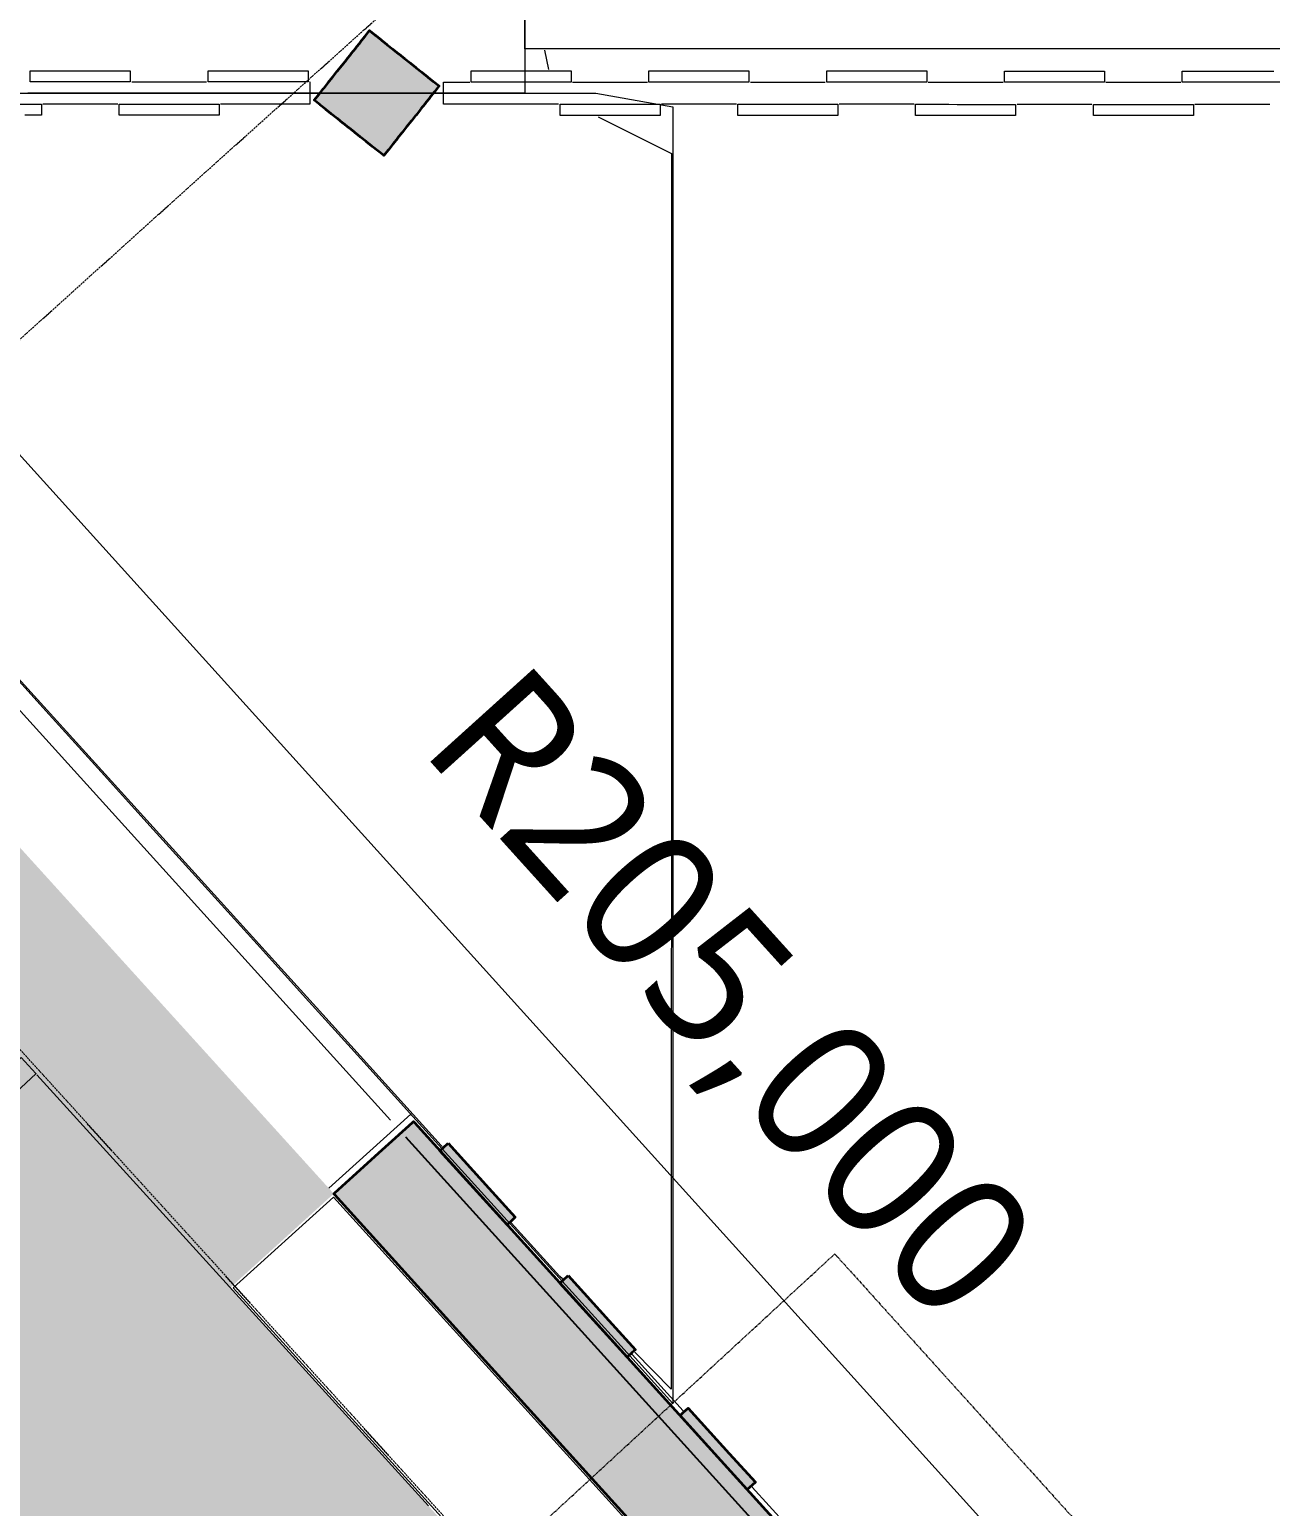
# Model space of a CAD drawing. Header units: millimetres. Extents: x -31757 to 121236, y -27283 to 63658.
# Drawn here: x 65510 to 67185, y 53996 to 55990 of the extents above; entities that cross this region are included whole.
import ezdxf

# ---------------------------------------------------------------- set-up
doc = ezdxf.new("R2010")
doc.units = ezdxf.units.MM
doc.linetypes.add('DASHDOT', pattern=[3.556, 2.54, -0.508, 0, -0.508])
doc.linetypes.add('PHANTOM', pattern=[6.35, 3.175, -0.635, 0.635, -0.635, 0.635, -0.635])
for name, color, linetype, lineweight in [('01_切断（構造・壁）', 7, 'Continuous', 35), ('06_部屋の色', 8, 'Continuous', 0), ('07_切断（建具）', 7, 'Continuous', 18), ('10_見えがかり', 7, 'Continuous', 13), ('11_見えがかり（家具）', 8, 'Continuous', 9), ('20_上部（屋根の外形・梁）', 8, 'PHANTOM', 9), ('30_敷地・外構', 8, 'Continuous', 9), ('40_通り芯', 1, 'DASHDOT', 9), ('50_寸法', 3, 'Continuous', 9)]:
    doc.layers.add(name, color=color, linetype=linetype, lineweight=lineweight)
doc.styles.add('JP', font='NotoSansCJKjp-Regular.otf')

msp = doc.modelspace()

# ---------------------------------------------------------------- hatches: boundary and pattern name
at = {"layer": '01_切断（構造・壁）'}
for points in [[(65901.7, 55888.2), (65901.3, 55888.6), (65893.9, 55894.5), (65894.2, 55894.9), (65900.1, 55902.3), (65900.5, 55902.7), (65906.4, 55910.1), (65906.7, 55910.5), (65912.6, 55917.9), (65912.9, 55918.3), (65918.8, 55925.8), (65919.1, 55926.2), (65925, 55933.6), (65925.4, 55934), (65931.3, 55941.4), (65931.6, 55941.8), (65937.5, 55949.2), (65937.8, 55949.7), (65943.7, 55957.1), (65944, 55957.5), (65949.9, 55964.9), (65950.3, 55965.3), (65956.2, 55972.7), (65956.5, 55973.1), (65962.4, 55980.5), (65962.7, 55981), (65968.6, 55988.4), (65969, 55988), (65976.4, 55982.1), (65976.9, 55981.8), (65984.3, 55975.9), (65984.7, 55975.6), (65992.1, 55969.7), (65992.5, 55969.4), (65999.9, 55963.5), (66000.3, 55963.1), (66007.8, 55957.2), (66008.2, 55956.9), (66015.6, 55951), (66016, 55950.7), (66023.4, 55944.8), (66023.8, 55944.5), (66031.2, 55938.6), (66031.6, 55938.2), (66039.1, 55932.3), (66039.5, 55932), (66046.9, 55926.1), (66047.3, 55925.8), (66054.7, 55919.9), (66055.1, 55919.6), (66062.5, 55913.7), (66062.2, 55913.3), (66056.3, 55905.8), (66056, 55905.4), (66050.1, 55898), (66049.8, 55897.6), (66043.9, 55890.2), (66043.5, 55889.8), (66037.6, 55882.4), (66037.3, 55882), (66031.4, 55874.5), (66031.1, 55874.1), (66025.2, 55866.7), (66024.9, 55866.3), (66019, 55858.9), (66018.6, 55858.5), (66012.7, 55851.1), (66012.4, 55850.6), (66006.5, 55843.2), (66006.2, 55842.8), (66000.3, 55835.4), (66000, 55835), (65994.1, 55827.6), (65993.7, 55827.2), (65987.8, 55819.8), (65987.4, 55820.1), (65980, 55826), (65979.6, 55826.3), (65972.2, 55832.2), (65971.8, 55832.5), (65964.4, 55838.4), (65963.9, 55838.8), (65956.5, 55844.7), (65956.1, 55845), (65948.7, 55850.9), (65948.3, 55851.2), (65940.9, 55857.1), (65940.5, 55857.4), (65933.1, 55863.3), (65932.6, 55863.7), (65925.2, 55869.6), (65924.8, 55869.9), (65917.4, 55875.8), (65917, 55876.1), (65909.6, 55882), (65909.2, 55882.3)], [(70565, 49510.1), (73320.2, 46470.6), (73321.4, 46469.1), (73321.4, 46469.1), (73321.4, 46469.1), (73320.1, 46467.8), (73308.5, 46457.3), (73267.7, 46420.3), (73215.3, 46372.8), (73213.8, 46371.6), (73212.5, 46373), (70457.2, 49412.7), (68151, 51956.8), (66058.9, 54264.9), (65921.6, 54416.4), (65920.4, 54417.8), (65920.4, 54417.8), (65920.4, 54417.8), (65921.7, 54419.1), (65946.3, 54441.4), (65985.6, 54477), (65985.7, 54477.2), (66026.5, 54514.1), (66026.5, 54514.1), (66026.5, 54514.1), (66027.9, 54515.3), (66027.9, 54515.3), (66027.9, 54515.3), (66029.2, 54514), (66769.2, 53697.6), (70454.3, 49632.2), (70540, 49537.6), (70564.8, 49510.3), (70564.8, 49510.3)], [(66074.7, 54486.1), (66129.7, 54425.4), (66165.4, 54386.1), (66161, 54382.1), (66154.3, 54376), (66118.6, 54415.4), (66063.6, 54476), (66068, 54480)], [(66236.8, 54307.3), (66291.6, 54246.8), (66327.5, 54207.3), (66323.1, 54203.3), (66316.4, 54197.2), (66280.5, 54236.7), (66225.7, 54297.2), (66230.1, 54301.2)], [(66454.3, 54067.3), (66489.6, 54028.5), (66485.2, 54024.5), (66478.4, 54018.4), (66443.2, 54057.3), (66387.8, 54118.4), (66392.1, 54122.3), (66398.9, 54128.5)]]:
    msp.add_hatch(color=7, dxfattribs=at).paths.add_polyline_path(points)
at = {"layer": '06_部屋の色', "true_color": 0xe9dfcf}
h = msp.add_hatch(color=8, dxfattribs=at)
h.paths.add_polyline_path([(41967, 30769.9), (42314.6, 31207.1), (42442.1, 31367.5), (42919.4, 31963.3), (43398.9, 32557.4), (43880.6, 33149.6), (44200.1, 33539.4), (44364.6, 33740.1), (44850.7, 34328.8), (45339, 34915.7), (45829.5, 35500.7), (46124.6, 35850), (46124.6, 35850), (46187.5, 35924.5), (46189.4, 35922.9), (47685.5, 37666.6), (47984.4, 38015), (47986, 38016.8), (48081.6, 38128.3), (48082, 38128.8), (48082, 38128.8), (48096.8, 38145.5), (48132, 38185.3), (48163.8, 38221.3), (48181.6, 38241.4), (49656.3, 39910.2), (49971.3, 40266.5), (49972.9, 40268.4), (50069.9, 40378.2), (50070.1, 40378.4), (50070.1, 40378.4), (50070.1, 40378.4), (50070.1, 40378.4), (50080.6, 40389.9), (50127.9, 40441.9), (50171.4, 40489.7), (51670.7, 42137.1), (51990.9, 42488.8), (51992.5, 42490.6), (52091.3, 42599.2), (52092, 42599.9), (52107, 42615.9), (52194.3, 42709), (52632.9, 43177), (52741.3, 43292.6), (52764.2, 43317.1), (54144.9, 44790.2), (54145, 44790.3), (54145, 44790.3), (54145, 44790.3), (56061.8, 46776.3), (56226.3, 46946.8), (56230.2, 46950.8), (56618.9, 47342), (56654.5, 47377.8), (56650.6, 47381.6), (57157.8, 47894.8), (57696.5, 48435.7), (58061.1, 48798.7), (58063.8, 48795.9), (58320.8, 49054.5), (58346.9, 49080.8), (58347.1, 49080.9), (60377.4, 51065), (60490.8, 51175.8), (60494.6, 51179.5), (60494.6, 51179.5), (60494.6, 51179.5), (60613.4, 51292.3), (60817.3, 51485.7), (60930.2, 51592.9), (60928.6, 51594.6), (61146.4, 51801.3), (61148, 51799.6), (61657.7, 52283.3), (61656.1, 52285), (62561.4, 53144.2), (62563, 53142.5), (62607.4, 53184.6), (62933.8, 52835.9), (62999, 52897.7), (62999, 52897.7), (62999, 52897.7), (62999, 52897.7), (63065.1, 52958.6), (62739, 53307.7), (62783.8, 53349), (62782.2, 53350.7), (64436.6, 54875.3), (64438.2, 54873.6), (64814.7, 55220.6), (64813.1, 55222.3), (64879.7, 55283), (66089.8, 53950.5), (65530.5, 53440.7), (64973.1, 52928.8), (64417.6, 52414.9), (63901.5, 51933.8), (63312.5, 51380.9), (62762.8, 50860.8), (62215, 50338.6), (61741.6, 49884), (61125.3, 49288.2), (60583.5, 48760), (60043.5, 48229.8), (59613.5, 47804.2), (58969.6, 47163.3), (58435.6, 46627), (57903.7, 46088.8), (57514.5, 45692.1), (57514.5, 45692.1), (57373.7, 45548.6), (56845.7, 45006.5), (56319.8, 44462.4), (55795.9, 43916.3), (55448, 43550.9), (55448, 43550.9), (55274, 43368.3), (54754.2, 42818.3), (54236.4, 42266.4), (53720.7, 41712.6), (53416.5, 41383.5), (53207, 41156.9), (52695.5, 40599.3), (52186, 40039.7), (51678.5, 39478.3), (51412.1, 39181.3), (51173.2, 38915), (50670, 38349.8), (50168.8, 37782.8), (49669.8, 37213.9), (49441.5, 36951.6), (49172.9, 36643.1), (48678.2, 36070.5), (48185.5, 35496.1), (47695.1, 34919.8), (47499.2, 34687.9), (47206.7, 34341.7), (46720.5, 33761.8), (46236.5, 33180.1), (45754.6, 32596.6), (45594.7, 32401.5), (45274.9, 32011.3), (44797.4, 31424.2), (44322.1, 30835.3), (43849, 30244.7), (43725.8, 30089.7), (43378.1, 29652.3), (43230, 29464.6), (42762.1, 29834.3), (42719.6, 29861.2), (42671.4, 29880.8), (42618.5, 29894.4), (42561.8, 29903), (42502.3, 29908.1), (42440.8, 29910.8), (42316.3, 29914), (42255.1, 29917.1), (42191.6, 29917.1), (42122.8, 29910.5), (42050.8, 29899.7), (41904.4, 29875.1), (41833.8, 29866.1), (41767.4, 29862.5), (41707.2, 29866.6), (41654.9, 29881), (41607.5, 29901.7), (41560.8, 29923.2), (41515.3, 29946.1), (41471, 29970.7), (41428.5, 29997.5), (41387.9, 30026.5), (40498.9, 28893.5), (41023.5, 29569.3), (41494.1, 30170.5)])
h.paths.add_polyline_path([(46390.4, 35759.4), (46284.4, 35849), (46279.2, 35843), (46218.2, 35770.8), (46335.8, 35671.4), (46341.8, 35678.4), (46402, 35749.6)], flags=0)
for points in [[(65215.7, 54912.8), (65356.2, 55040.3), (65920.3, 54417.9), (65780.4, 54290.9)], [(65518, 54580.1), (74066.1, 45167.3), (73035.6, 44217.5), (73059.3, 44191.8), (72028.9, 43242.2), (72005, 43267.7), (68750.7, 46747.5), (68802.2, 46797.3), (68871, 46876.4), (68932.6, 46961.2), (68986.6, 47051.1), (69032.6, 47145.3), (69070.2, 47243.1), (69099, 47343.9), (69119, 47446.8), (69130, 47551.1), (69131.8, 47655.9), (69124.5, 47760.5), (69108.1, 47864), (69082.8, 47965.7), (69048.6, 48064.8), (69006, 48160.6), (68955.2, 48252.3), (68896.6, 48339.2), (68830.6, 48420.7), (68757.8, 48496.1), (68678.6, 48564.8), (68593.8, 48626.5), (68504, 48680.4), (68409.8, 48726.4), (68311.9, 48764), (68211.1, 48792.9), (68108.2, 48812.9), (68004, 48823.8), (67899.1, 48825.7), (67794.6, 48818.3), (67691, 48801.9), (67589.3, 48776.6), (67490.2, 48742.5), (67394.4, 48699.8), (67302.7, 48649), (67215.8, 48590.4), (67134.4, 48524.4), (67110.5, 48501.4), (63320, 52554.5)], [(65531.7, 54564.9), (65553.8, 54585), (65802.5, 54311), (65780.4, 54290.9)]]:
    msp.add_hatch(color=8, dxfattribs=at).paths.add_polyline_path(points)

# ---------------------------------------------------------------- linework, layer by layer
at = {"layer": '01_切断（構造・壁）'}
for points in [[(65901.7, 55888.2), (65901.3, 55888.6), (65893.9, 55894.5), (65894.2, 55894.9), (65900.1, 55902.3), (65900.5, 55902.7), (65906.4, 55910.1), (65906.7, 55910.5), (65912.6, 55917.9), (65912.9, 55918.3), (65918.8, 55925.8), (65919.1, 55926.2), (65925, 55933.6), (65925.4, 55934), (65931.3, 55941.4), (65931.6, 55941.8), (65937.5, 55949.2), (65937.8, 55949.7), (65943.7, 55957.1), (65944, 55957.5), (65949.9, 55964.9), (65950.3, 55965.3), (65956.2, 55972.7), (65956.5, 55973.1), (65962.4, 55980.5), (65962.7, 55981), (65968.6, 55988.4), (65969, 55988), (65976.4, 55982.1), (65976.9, 55981.8), (65984.3, 55975.9), (65984.7, 55975.6), (65992.1, 55969.7), (65992.5, 55969.4), (65999.9, 55963.5), (66000.3, 55963.1), (66007.8, 55957.2), (66008.2, 55956.9), (66015.6, 55951), (66016, 55950.7), (66023.4, 55944.8), (66023.8, 55944.5), (66031.2, 55938.6), (66031.6, 55938.2), (66039.1, 55932.3), (66039.5, 55932), (66046.9, 55926.1), (66047.3, 55925.8), (66054.7, 55919.9), (66055.1, 55919.6), (66062.5, 55913.7), (66062.2, 55913.3), (66056.3, 55905.8), (66056, 55905.4), (66050.1, 55898), (66049.8, 55897.6), (66043.9, 55890.2), (66043.5, 55889.8), (66037.6, 55882.4), (66037.3, 55882), (66031.4, 55874.5), (66031.1, 55874.1), (66025.2, 55866.7), (66024.9, 55866.3), (66019, 55858.9), (66018.6, 55858.5), (66012.7, 55851.1), (66012.4, 55850.6), (66006.5, 55843.2), (66006.2, 55842.8), (66000.3, 55835.4), (66000, 55835), (65994.1, 55827.6), (65993.7, 55827.2), (65987.8, 55819.8), (65987.4, 55820.1), (65980, 55826), (65979.6, 55826.3), (65972.2, 55832.2), (65971.8, 55832.5), (65964.4, 55838.4), (65963.9, 55838.8), (65956.5, 55844.7), (65956.1, 55845), (65948.7, 55850.9), (65948.3, 55851.2), (65940.9, 55857.1), (65940.5, 55857.4), (65933.1, 55863.3), (65932.6, 55863.7), (65925.2, 55869.6), (65924.8, 55869.9), (65917.4, 55875.8), (65917, 55876.1), (65909.6, 55882), (65909.2, 55882.3), (65901.7, 55888.2)], [(68151, 51956.8), (66058.9, 54264.9), (65921.6, 54416.4), (65920.4, 54417.8), (65920.4, 54417.8), (65920.4, 54417.8), (65921.7, 54419.1), (65946.3, 54441.4), (65985.6, 54477), (65985.7, 54477.2), (66026.5, 54514.1), (66026.5, 54514.1), (66026.5, 54514.1), (66027.9, 54515.3), (66027.9, 54515.3), (66027.9, 54515.3), (66029.2, 54514), (66769.2, 53697.6), (70454.3, 49632.2)], [(66074.7, 54486.1), (66129.7, 54425.4), (66165.4, 54386.1), (66161, 54382.1), (66154.3, 54376), (66118.6, 54415.4), (66063.6, 54476), (66068, 54480), (66074.7, 54486.1)], [(66236.8, 54307.3), (66291.6, 54246.8), (66327.5, 54207.3), (66323.1, 54203.3), (66316.4, 54197.2), (66280.5, 54236.7), (66225.7, 54297.2), (66230.1, 54301.2), (66236.8, 54307.3)], [(66454.3, 54067.3), (66489.6, 54028.5), (66485.2, 54024.5), (66478.4, 54018.4), (66443.2, 54057.3), (66387.8, 54118.4), (66392.1, 54122.3), (66398.9, 54128.5), (66454.3, 54067.3)]]:
    msp.add_lwpolyline(points, dxfattribs=at)
at = {"layer": '07_切断（建具）'}
for points in [[(65462.7, 55107.1), (65997, 54517)], [(65913.6, 54425.3), (66024.2, 54525.5)]]:
    msp.add_lwpolyline(points, dxfattribs=at)
at = {"layer": '10_見えがかり'}
for points in [[(67369.9, 55963.9), (67131.6, 55963.9), (66654.9, 55964), (66178.2, 55964), (66178.2, 56042.4), (66178.3, 56120.7), (66178.3, 56199), (66178.3, 56277.4), (66178.3, 56355.7)], [(66204.8, 55962), (66210.2, 55936)], [(65510.6, 55926.6), (65510.6, 55927.9), (65510.6, 55929.1), (65510.6, 55930.4), (65510.6, 55932.9), (65510.6, 55934.1), (65533.1, 55934.1), (65544.4, 55934.1), (65555.6, 55934.1), (65566.9, 55934.1), (65578.1, 55934.1), (65589.4, 55934.1), (65611.9, 55934.1), (65623.1, 55934.1), (65634.4, 55934.1), (65645.6, 55934.1), (65645.6, 55932.9), (65645.6, 55931.6), (65645.6, 55930.4), (65645.6, 55929.1), (65645.6, 55927.9), (65645.6, 55926.6), (65645.6, 55925.4), (65645.6, 55924.1), (65645.6, 55922.9), (65645.6, 55921.6), (65645.6, 55920.4), (65645.6, 55919.1), (65634.4, 55919.1), (65623.1, 55919.1), (65611.9, 55919.1), (65600.6, 55919.1), (65578.1, 55919.1), (65566.9, 55919.1), (65555.6, 55919.1), (65544.4, 55919.1), (65533.1, 55919.1), (65521.9, 55919.1), (65510.6, 55919.1), (65510.6, 55921.6), (65510.6, 55922.9), (65510.6, 55924.1), (65510.6, 55925.4), (65510.6, 55926.6)], [(65750.6, 55919.1), (65750.6, 55921.6), (65750.6, 55922.8), (65750.6, 55924.1), (65750.6, 55925.3), (65750.6, 55926.6), (65750.6, 55929.1), (65750.6, 55930.3), (65750.6, 55931.6), (65750.6, 55932.8), (65750.6, 55934.1), (65761.9, 55934.1), (65773.1, 55934.1), (65784.4, 55934.1), (65795.6, 55934.1), (65806.9, 55934.1), (65818.1, 55934.1), (65829.4, 55934.1), (65840.6, 55934.1), (65851.9, 55934.1), (65863.1, 55934.1), (65874.4, 55934.1), (65885.6, 55934.1), (65885.6, 55932.8), (65885.6, 55931.6), (65885.6, 55930.3), (65885.6, 55929.1), (65885.6, 55926.6), (65885.6, 55924.1), (65885.6, 55922.8), (65885.6, 55921.6), (65885.6, 55920.3), (65885.6, 55919.1), (65874.4, 55919.1), (65863.1, 55919.1), (65851.9, 55919.1), (65840.6, 55919.1), (65829.4, 55919.1), (65818.1, 55919.1), (65806.9, 55919.1), (65795.6, 55919.1), (65784.4, 55919.1), (65773.1, 55919.1), (65761.9, 55919.1), (65750.6, 55919.1)], [(66105.8, 55927.8), (66105.8, 55929), (66105.8, 55930.3), (66105.8, 55932.8), (66105.8, 55934), (66117.1, 55934), (66128.3, 55934), (66139.6, 55934), (66150.8, 55934), (66162.1, 55934), (66173.3, 55934), (66207.1, 55934), (66218.3, 55934), (66229.6, 55934), (66240.8, 55934), (66240.8, 55932.8), (66240.8, 55931.5), (66240.8, 55930.3), (66240.8, 55927.8), (66240.8, 55925.3), (66240.8, 55924), (66240.8, 55922.8), (66240.8, 55920.3), (66240.8, 55919), (66218.3, 55919), (66207.1, 55919), (66195.8, 55919), (66184.6, 55919), (66162.1, 55919), (66150.8, 55919), (66139.6, 55919), (66128.3, 55919), (66117.1, 55919), (66105.8, 55919), (66105.8, 55920.3), (66105.8, 55921.5), (66105.8, 55922.8), (66105.8, 55924), (66105.8, 55925.3), (66105.8, 55927.8)], [(66345.8, 55926.5), (66345.8, 55927.8), (66345.8, 55929), (66345.8, 55930.3), (66345.8, 55931.5), (66345.8, 55932.8), (66345.8, 55934), (66357.1, 55934), (66368.3, 55934), (66379.6, 55934), (66424.6, 55934), (66435.8, 55934), (66447.1, 55934), (66458.3, 55934), (66469.6, 55934), (66480.8, 55934), (66480.8, 55932.7), (66480.8, 55930.2), (66480.8, 55929), (66480.8, 55927.7), (66480.8, 55926.5), (66480.8, 55924), (66480.8, 55921.5), (66480.8, 55920.2), (66480.8, 55919), (66469.6, 55919), (66458.3, 55919), (66447.1, 55919), (66435.8, 55919), (66413.3, 55919), (66402.1, 55919), (66368.3, 55919), (66357.1, 55919), (66345.8, 55919), (66345.8, 55921.5), (66345.8, 55922.8), (66345.8, 55924), (66345.8, 55925.3), (66345.8, 55926.5)], [(66585.8, 55919), (66585.8, 55921.5), (66585.8, 55922.7), (66585.8, 55924), (66585.8, 55927.7), (66585.8, 55929), (66585.8, 55930.2), (66585.8, 55931.5), (66585.8, 55932.7), (66585.8, 55934), (66597.1, 55934), (66608.3, 55934), (66619.6, 55934), (66630.8, 55934), (66653.3, 55934), (66675.8, 55934), (66687.1, 55934), (66698.3, 55934), (66709.6, 55934), (66720.8, 55934), (66720.8, 55932.7), (66720.8, 55931.5), (66720.8, 55930.2), (66720.8, 55929), (66720.8, 55927.7), (66720.8, 55925.2), (66720.8, 55924), (66720.8, 55922.7), (66720.8, 55921.5), (66720.8, 55920.2), (66720.8, 55919), (66709.6, 55919), (66698.3, 55919), (66675.8, 55919), (66664.6, 55919), (66653.3, 55919), (66608.3, 55919), (66597.1, 55919), (66585.8, 55919)], [(66825.8, 55918.9), (66825.8, 55921.4), (66825.8, 55925.2), (66825.8, 55927.7), (66825.8, 55928.9), (66825.8, 55931.4), (66825.8, 55933.9), (66848.3, 55933.9), (66859.6, 55933.9), (66870.8, 55933.9), (66882.1, 55933.9), (66927.1, 55933.9), (66938.3, 55933.9), (66960.8, 55933.9), (66960.8, 55932.7), (66960.8, 55931.4), (66960.8, 55930.2), (66960.8, 55928.9), (66960.8, 55926.4), (66960.8, 55925.2), (66960.8, 55922.7), (66960.8, 55920.2), (66960.8, 55918.9), (66949.6, 55918.9), (66938.3, 55918.9), (66893.3, 55918.9), (66882.1, 55918.9), (66870.8, 55918.9), (66859.6, 55918.9), (66848.3, 55918.9), (66837.1, 55918.9), (66825.8, 55918.9)], [(67065.8, 55918.9), (67065.8, 55920.2), (67065.8, 55933.9), (67077.1, 55933.9), (67088.3, 55933.9), (67099.6, 55933.9), (67110.8, 55933.9), (67133.3, 55933.9), (67144.6, 55933.9), (67155.8, 55933.9), (67167.1, 55933.9), (67178.3, 55933.9), (67189.6, 55933.9)], [(65647.6, 55919.1), (65744.7, 55919.1), (65748.6, 55919.1)], [(65887.6, 55919.1), (65888, 55919.1), (65888, 55916.6), (65888, 55914.1), (65888, 55911.6), (65888, 55909.1), (65888, 55904.1), (65888, 55901.6), (65888, 55899.1), (65888, 55896.6), (65888, 55894.1), (65888, 55891.6), (65888, 55889.1), (65816.4, 55889.1), (65767.6, 55889.1)], [(66068.4, 55894), (66068.4, 55896.5), (66068.4, 55904), (66068.4, 55906.5), (66068.4, 55909), (66068.4, 55911.5), (66068.4, 55914), (66068.4, 55916.5), (66068.4, 55919), (66103.8, 55919)], [(66242.8, 55919), (66315.9, 55919), (66343.8, 55919)], [(66482.8, 55919), (66563.4, 55919), (66583.8, 55919)], [(66722.8, 55919), (66823.8, 55918.9)], [(66962.8, 55918.9), (67058.4, 55918.9), (67063.8, 55918.9)], [(67200.8, 55918.9), (67178.3, 55918.9), (67167.1, 55918.9), (67155.8, 55918.9), (67133.3, 55918.9), (67122.1, 55918.9), (67110.8, 55918.9), (67099.6, 55918.9), (67088.3, 55918.9), (67077.1, 55918.9), (67065.8, 55918.9)], [(65491.9, 55889.1), (65525.6, 55889.1), (65525.6, 55887.9), (65525.6, 55886.6), (65525.6, 55885.4), (65525.6, 55884.1), (65525.6, 55882.9), (65525.6, 55881.6), (65525.6, 55880.4), (65525.6, 55877.9), (65525.6, 55876.6), (65525.6, 55875.4), (65525.6, 55874.1), (65514.4, 55874.1), (65503.1, 55874.1)], [(65628.6, 55889.1), (65527.6, 55889.1)], [(65630.6, 55881.6), (65630.6, 55884.1), (65630.6, 55885.4), (65630.6, 55886.6), (65630.6, 55887.9), (65630.6, 55889.1), (65641.9, 55889.1), (65653.1, 55889.1), (65664.4, 55889.1), (65675.6, 55889.1), (65698.1, 55889.1), (65709.4, 55889.1), (65720.6, 55889.1), (65731.9, 55889.1), (65754.4, 55889.1), (65765.6, 55889.1), (65765.6, 55887.8), (65765.6, 55886.6), (65765.6, 55885.3), (65765.6, 55882.8), (65765.6, 55880.3), (65765.6, 55877.8), (65765.6, 55875.3), (65765.6, 55874.1), (65754.4, 55874.1), (65743.1, 55874.1), (65720.6, 55874.1), (65709.4, 55874.1), (65698.1, 55874.1), (65686.9, 55874.1), (65675.6, 55874.1), (65664.4, 55874.1), (65653.1, 55874.1), (65641.9, 55874.1), (65630.6, 55874.1), (65630.6, 55875.4), (65630.6, 55876.6), (65630.6, 55879.1), (65630.6, 55880.4), (65630.6, 55881.6)], [(66223.8, 55889), (66068.4, 55889), (66068.4, 55894)], [(66225.8, 55882.8), (66225.8, 55884), (66225.8, 55886.5), (66225.8, 55887.8), (66225.8, 55889), (66259.6, 55889), (66270.8, 55889), (66282.1, 55889), (66293.3, 55889), (66304.6, 55889), (66315.8, 55889), (66327.1, 55889), (66360.8, 55889), (66360.8, 55887.8), (66360.8, 55885.3), (66360.8, 55884), (66360.8, 55882.8), (66360.8, 55881.5), (66360.8, 55879), (66360.8, 55877.8), (66360.8, 55876.5), (66360.8, 55875.3), (66360.8, 55874), (66349.6, 55874), (66338.3, 55874), (66327.1, 55874), (66315.8, 55874), (66304.6, 55874), (66282.1, 55874), (66270.8, 55874), (66259.6, 55874), (66248.3, 55874), (66237.1, 55874), (66225.8, 55874), (66225.8, 55875.3), (66225.8, 55876.5), (66225.8, 55877.8), (66225.8, 55879), (66225.8, 55880.3), (66225.8, 55882.8)], [(66463.8, 55889), (66362.8, 55889)], [(66465.8, 55874), (66465.8, 55876.5), (66465.8, 55877.7), (66465.8, 55879), (66465.8, 55880.2), (66465.8, 55881.5), (66465.8, 55882.7), (66465.8, 55884), (66465.8, 55885.2), (66465.8, 55886.5), (66465.8, 55887.7), (66465.8, 55889), (66488.3, 55889), (66499.6, 55889), (66522.1, 55889), (66533.3, 55889), (66544.6, 55889), (66555.8, 55889), (66567.1, 55889), (66578.3, 55889), (66600.8, 55889), (66600.8, 55887.7), (66600.8, 55886.5), (66600.8, 55885.2), (66600.8, 55884), (66600.8, 55882.7), (66600.8, 55879), (66600.8, 55877.7), (66600.8, 55876.5), (66600.8, 55875.2), (66600.8, 55874), (66589.6, 55874), (66578.3, 55874), (66567.1, 55874), (66555.8, 55874), (66533.3, 55874), (66522.1, 55874), (66510.8, 55874), (66499.6, 55874), (66488.3, 55874), (66477.1, 55874), (66465.8, 55874)], [(66703.8, 55889), (66602.8, 55889)], [(66705.8, 55874), (66705.8, 55876.5), (66705.8, 55879), (66705.8, 55881.5), (66705.8, 55884), (66705.8, 55886.5), (66705.8, 55887.7), (66705.8, 55889), (66717.1, 55889), (66728.3, 55889), (66739.6, 55889), (66750.8, 55889), (66762.1, 55888.9), (66773.3, 55888.9), (66784.6, 55888.9), (66795.8, 55888.9), (66807.1, 55888.9), (66818.3, 55888.9), (66829.6, 55888.9), (66840.8, 55888.9), (66840.8, 55887.7), (66840.8, 55885.2), (66840.8, 55883.9), (66840.8, 55882.7), (66840.8, 55880.2), (66840.8, 55878.9), (66840.8, 55877.7), (66840.8, 55875.2), (66840.8, 55873.9), (66829.6, 55873.9), (66818.3, 55873.9), (66807.1, 55873.9), (66795.8, 55873.9), (66784.6, 55873.9), (66773.3, 55873.9), (66762.1, 55873.9), (66750.8, 55874), (66739.6, 55874), (66728.3, 55874), (66717.1, 55874), (66705.8, 55874)], [(66943.8, 55888.9), (66842.8, 55888.9)], [(66945.8, 55873.9), (66945.8, 55876.4), (66945.8, 55877.7), (66945.8, 55878.9), (66945.8, 55880.2), (66945.8, 55881.4), (66945.8, 55883.9), (66945.8, 55885.2), (66945.8, 55886.4), (66945.8, 55887.7), (66945.8, 55888.9), (66968.3, 55888.9), (66979.6, 55888.9), (66990.8, 55888.9), (67002.1, 55888.9), (67024.6, 55888.9), (67035.8, 55888.9), (67047.1, 55888.9), (67058.3, 55888.9), (67069.6, 55888.9), (67080.8, 55888.9), (67080.8, 55887.7), (67080.8, 55886.4), (67080.8, 55885.2), (67080.8, 55883.9), (67080.8, 55882.7), (67080.8, 55880.2), (67080.8, 55878.9), (67080.8, 55877.7), (67080.8, 55875.2), (67080.8, 55873.9), (67069.6, 55873.9), (67058.3, 55873.9), (67035.8, 55873.9), (67024.6, 55873.9), (67013.3, 55873.9), (67002.1, 55873.9), (66990.8, 55873.9), (66979.6, 55873.9), (66968.3, 55873.9), (66957.1, 55873.9), (66945.8, 55873.9)], [(67183.8, 55888.9), (67082.8, 55888.9)], [(66277.3, 55872), (66376.2, 55822.6), (66376.2, 55584.2), (66376.1, 55345.8), (66376.1, 54869.1), (66376, 54630.7), (66376, 54392.4), (66376, 54154), (66326.7, 54203.9)], [(66066.8, 54481.6), (66065.5, 54482.9), (65905.6, 54659.7), (65745.6, 54836.4), (65585.6, 55013.1), (65494.3, 55114.1)], [(72947.8, 46403), (65784.7, 54290.8), (65919.8, 54413.3), (73213.6, 46367.3), (73325.7, 46468.9), (73289.4, 46509)], [(66228.9, 54302.8), (66225.5, 54306.2), (66160, 54378.5)], [(66391.8, 54124.8), (66323.1, 54200.6)], [(66553.8, 53945.9), (66485.1, 54021.7)]]:
    msp.add_lwpolyline(points, dxfattribs=at)
at = {"layer": '11_見えがかり（家具）'}
for points in [[(61562.6, 50932.3), (65498.1, 54601.9), (65517.9, 54580), (65518.2, 54579.7), (63332.3, 52541.4), (61843.2, 51152.9), (61583.4, 50910.7), (61583.3, 50910.6), (61562.6, 50932.3)], [(65519.6, 54578.2), (66048, 53996.3)]]:
    msp.add_lwpolyline(points, dxfattribs=at)
at = {"layer": '20_上部（屋根の外形・梁）'}
msp.add_lwpolyline([(64120.8, 52054.9), (65998.5, 53785.4), (65998.5, 53785.4), (66129.8, 53906.4), (66596.1, 54336.1), (66596.6, 54336.5), (66597.1, 54336), (66600.1, 54332.7), (66600.3, 54332.6), (75537.7, 44429.2)], dxfattribs=at)
at = {"layer": '30_敷地・外構'}
for points in [[(66178.2, 56029), (66178.2, 55987.4), (66178.2, 55945.7), (66178.2, 55904), (66082.4, 55904), (65986.6, 55904.1), (65890.7, 55904.1), (65794.9, 55904.1), (65699.1, 55904.1), (65603.2, 55904.1), (65507.4, 55904.1)], [(65492.8, 55904.1), (65623, 55904.1), (65753.2, 55904.1), (65883.4, 55904.1), (66013.6, 55904.1), (66143.9, 55904), (66274.1, 55904), (66378.2, 55885.6), (66378.2, 55793.4), (66378.2, 55701.3), (66378.2, 55609.1), (66378.2, 55517), (66378.2, 55424.8), (66378.1, 55332.7), (66378.1, 55240.5), (66378.1, 55148.4), (66378.1, 55056.2), (66378.1, 54964.1), (66378.1, 54871.9), (66378.1, 54779.8), (66378.1, 54687.6), (66378, 54595.5), (66378, 54503.3), (66378, 54411.2), (66378, 54319), (66378, 54226.9), (66378, 54134.7)], [(66378, 54134.7), (66307.8, 54212.3), (66237.6, 54289.8), (66167.5, 54367.3), (66097.3, 54444.8), (66027.1, 54522.3), (65957, 54599.9), (65886.8, 54677.4), (65816.7, 54754.9), (65746.5, 54832.4), (65676.3, 54909.9), (65606.2, 54987.5), (65536, 55065), (65465.8, 55142.5)]]:
    msp.add_lwpolyline(points, dxfattribs=at)
at = {"layer": '40_建具'}
msp.add_lwpolyline([(66017.1, 54494.8), (66531.2, 53926.9)], dxfattribs=at)
at = {"layer": '40_通り芯'}
for points in [[(76312.6, 42701.8), (63270.8, 57063.9)], [(58420.6, 48875), (58778.9, 49229.7), (59138.1, 49583.6), (59498.1, 49936.6), (59859, 50288.6), (60220.8, 50639.8), (60583.5, 50990.1), (60946.9, 51339.6), (61311.3, 51688.1), (61676.5, 52035.7), (62042.6, 52382.4), (62409.5, 52728.2), (62777.3, 53073.2), (63145.9, 53417.2), (63515.3, 53760.3), (63885.6, 54102.5), (64256.8, 54443.8), (64628.7, 54784.1), (65001.6, 55123.6), (65375.2, 55462.1), (65749.7, 55799.7), (66125, 56136.4)]]:
    msp.add_lwpolyline(points, dxfattribs=at)
at = {"layer": '50_寸法'}
msp.add_lwpolyline([(65418.5, 55501.3), (67161.3, 53571.8)], dxfattribs=at)

# ---------------------------------------------------------------- texts
at = {"layer": '50_寸法', "insert": (66364.1, 54603.6), "char_height": 187.87, "attachment_point": 8, "rotation": 312.0906, "style": 'JP'}
msp.add_mtext('R205,000', dxfattribs=at)

doc.saveas('drawing.dxf')
